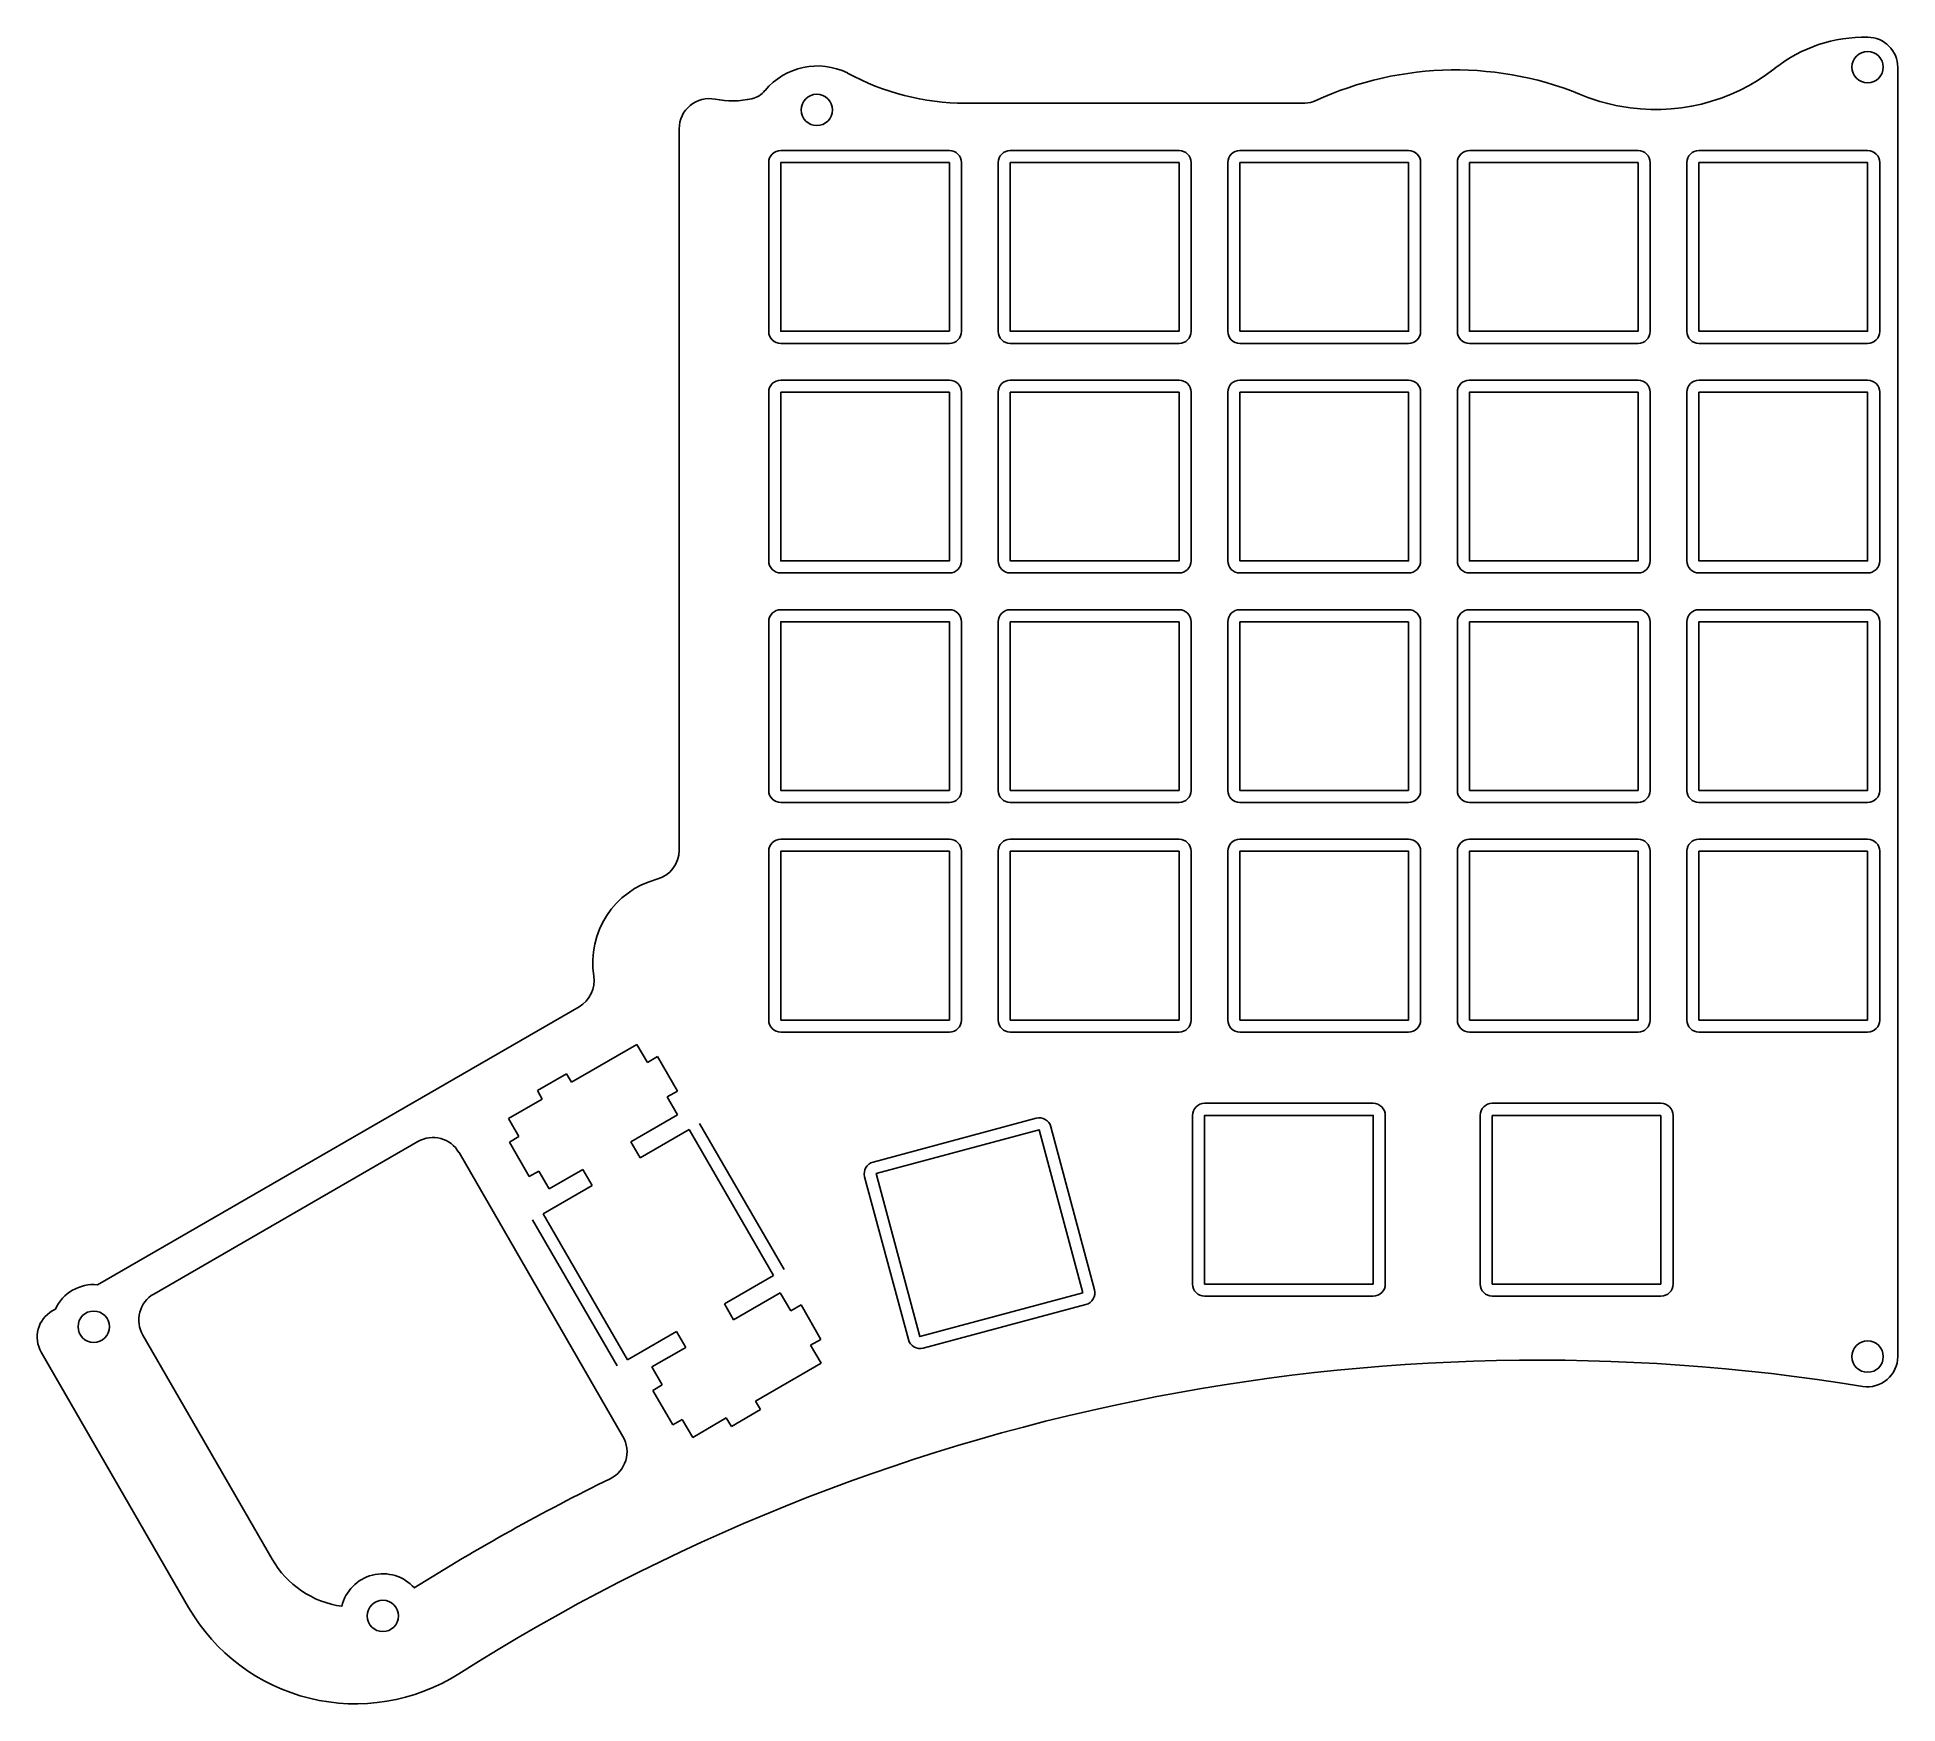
# Model space of a CAD drawing. Header units: millimetres. Extents: x -29 to 126, y -7 to 131.
import ezdxf

# ---------------------------------------------------------------- set-up
doc = ezdxf.new("R2010")
doc.units = ezdxf.units.MM
doc.layers.add('livello 10', color=18, linetype='Continuous', lineweight=25, true_color=0x000000)

msp = doc.modelspace()

# ---------------------------------------------------------------- linework, layer by layer
at = {"layer": 'livello 10'}
for p, q in [((24.59, 123.41), (24.59, 63.55)), ((16.28, 50.55), (-23.67, 27.48)), ((2.9, 39.36), (-19.01, 26.71)), ((19.92, 14.88), (6.32, 38.45)), ((-27.18, 25.46), (-27.44, 25.31)), ((-16.12, 0.71), (-28.35, 21.9))]:
    msp.add_line(p, q, dxfattribs=at)
at = {"layer": 'livello 10', "flags": 128}
for points in [[(125.72, 128.5), (125.72, 21.52)], [(48.32, 125.54), (76.54, 125.54)], [(33.29, 28.75), (26.29, 40.87)], [(12.43, 32.87), (19.43, 20.75)], [(-9.19, 4.71), (-19.92, 23.3)]]:
    msp.add_lwpolyline(points, dxfattribs=at)
for points in [[(48.02, 106.6, -0.414214), (47.02, 105.6), (33.02, 105.6, -0.414214), (32.02, 106.6), (32.02, 120.6, -0.414214), (33.02, 121.6), (47.02, 121.6, -0.414214), (48.02, 120.6)], [(51.07, 120.6, -0.414214), (52.07, 121.6), (66.07, 121.6, -0.414214), (67.07, 120.6), (67.07, 106.6, -0.414214), (66.07, 105.6), (52.07, 105.6, -0.414214), (51.07, 106.6)], [(71.12, 105.6, -0.414214), (70.12, 106.6), (70.12, 120.6, -0.414214), (71.12, 121.6), (85.12, 121.6, -0.414214), (86.12, 120.6), (86.12, 106.6, -0.414214), (85.12, 105.6)], [(89.17, 120.6, -0.414214), (90.17, 121.6), (104.17, 121.6, -0.414214), (105.17, 120.6), (105.17, 106.6, -0.414214), (104.17, 105.6), (90.17, 105.6, -0.414214), (89.17, 106.6)], [(124.22, 120.6, -0.000025), (124.22, 120.6), (124.22, 106.6, -0.414214), (123.22, 105.6), (123.22, 105.6), (109.22, 105.6), (109.22, 105.6, -0.414214), (108.22, 106.6), (108.22, 120.6, -0.414209), (109.22, 121.6), (109.22, 121.6), (123.22, 121.6), (123.22, 121.6, -0.414247)], [(32.02, 101.55), (32.02, 101.55, -0.414218), (33.02, 102.55), (47.02, 102.55, -0.414209), (48.02, 101.55), (48.02, 87.55, -0.414214), (47.02, 86.55), (33.02, 86.55, -0.414214), (32.02, 87.55)], [(52.07, 86.55, -0.414214), (51.07, 87.55), (51.07, 101.55, -0.414214), (52.07, 102.55), (66.07, 102.55, -0.414214), (67.07, 101.55), (67.07, 87.55, -0.414214), (66.07, 86.55)], [(71.12, 86.55, -0.414214), (70.12, 87.55), (70.12, 101.55, -0.414214), (71.12, 102.55), (85.12, 102.55, -0.414214), (86.12, 101.55), (86.12, 87.55, -0.414214), (85.12, 86.55)], [(105.17, 101.55, -0.000025), (105.17, 101.55), (105.17, 87.55, -0.414214), (104.17, 86.55), (104.17, 86.55), (90.17, 86.55), (90.17, 86.55, -0.414214), (89.17, 87.55), (89.17, 101.55, -0.414209), (90.17, 102.55), (90.17, 102.55), (104.17, 102.55), (104.17, 102.55, -0.414247)], [(124.22, 101.55, -0.000025), (124.22, 101.55), (124.22, 87.55, -0.414214), (123.22, 86.55), (123.22, 86.55), (109.22, 86.55), (109.22, 86.55, -0.414214), (108.22, 87.55), (108.22, 101.55, -0.414209), (109.22, 102.55), (109.22, 102.55), (123.22, 102.55), (123.22, 102.55, -0.414247)], [(33.02, 67.5, -0.414214), (32.02, 68.5), (32.02, 82.5, -0.414214), (33.02, 83.5), (47.02, 83.5, -0.414214), (48.02, 82.5), (48.02, 68.5, -0.414214), (47.02, 67.5)], [(52.07, 67.5, -0.414214), (51.07, 68.5), (51.07, 82.5, -0.414214), (52.07, 83.5), (66.07, 83.5, -0.414214), (67.07, 82.5), (67.07, 68.5, -0.414214), (66.07, 67.5)], [(71.12, 67.5, -0.414214), (70.12, 68.5), (70.12, 82.5, -0.414214), (71.12, 83.5), (85.12, 83.5, -0.414214), (86.12, 82.5), (86.12, 68.5, -0.414214), (85.12, 67.5)], [(90.17, 67.5, -0.414214), (89.17, 68.5), (89.17, 82.5, -0.414214), (90.17, 83.5), (104.17, 83.5, -0.414214), (105.17, 82.5), (105.17, 68.5, -0.414214), (104.17, 67.5)], [(109.22, 83.5), (123.22, 83.5), (123.22, 83.5, -0.414214), (124.22, 82.5), (124.22, 68.5, -0.414214), (123.22, 67.5), (123.22, 67.5), (109.22, 67.5), (109.22, 67.5, -0.414214), (108.22, 68.5), (108.22, 82.5, -0.414214), (109.22, 83.5)], [(33.02, 48.45, -0.414214), (32.02, 49.45), (32.02, 63.45, -0.414214), (33.02, 64.45), (47.02, 64.45, -0.414214), (48.02, 63.45), (48.02, 49.45, -0.414214), (47.02, 48.45)], [(67.07, 63.45, -0.000025), (67.07, 63.45), (67.07, 49.45, -0.414214), (66.07, 48.45), (66.07, 48.45), (52.07, 48.45), (52.07, 48.45, -0.414214), (51.07, 49.45), (51.07, 63.45, -0.414209), (52.07, 64.45), (52.07, 64.45), (66.07, 64.45), (66.07, 64.45, -0.414247)], [(70.12, 63.45, -0.414214), (71.12, 64.45), (85.12, 64.45, -0.414214), (86.12, 63.45), (86.12, 49.45, -0.414214), (85.12, 48.45), (71.12, 48.45, -0.414214), (70.12, 49.45)], [(90.17, 48.45, -0.414214), (89.17, 49.45), (89.17, 63.45, -0.414214), (90.17, 64.45), (104.17, 64.45, -0.414214), (105.17, 63.45), (105.17, 49.45, -0.414214), (104.17, 48.45)], [(124.22, 63.45, -0.000025), (124.22, 63.45), (124.22, 49.45, -0.414214), (123.22, 48.45), (123.22, 48.45), (109.22, 48.45), (109.22, 48.45, -0.414214), (108.22, 49.45), (108.22, 63.45, -0.414209), (109.22, 64.45), (109.22, 64.45), (123.22, 64.45), (123.22, 64.45, -0.414247)], [(83.19, 27.54, -0.414214), (82.19, 26.54), (68.19, 26.54, -0.414214), (67.19, 27.54), (67.19, 41.54, -0.414214), (68.19, 42.54), (82.19, 42.54, -0.414214), (83.19, 41.54)], [(107.07, 41.54, -0.000025), (107.07, 41.54), (107.07, 27.54, -0.414214), (106.07, 26.54), (106.07, 26.54), (92.07, 26.54), (92.07, 26.54, -0.414214), (91.07, 27.54), (91.07, 41.54, -0.414209), (92.07, 42.54), (92.07, 42.54), (106.07, 42.54), (106.07, 42.54, -0.414247)], [(59.06, 27.07, -0.414214), (58.35, 25.84), (44.83, 22.22, -0.414215), (43.61, 22.93), (39.98, 36.45, -0.414212), (40.69, 37.67), (54.21, 41.3, -0.414213), (55.44, 40.59)]]:
    msp.add_lwpolyline(points, format="xyb", close=True, dxfattribs=at)
at = {"layer": 'livello 10', "color": 6, "true_color": 0xff00ff, "flags": 128}
for points in [[(47.02, 106.6), (33.02, 106.6), (33.02, 120.6), (47.02, 120.6), (47.02, 106.6)], [(52.07, 120.6), (66.07, 120.6), (66.07, 106.6), (52.07, 106.6), (52.07, 120.6)], [(71.12, 106.6), (71.12, 120.6), (85.12, 120.6), (85.12, 106.6), (71.12, 106.6)], [(90.17, 120.6), (104.17, 120.6), (104.17, 106.6), (90.17, 106.6), (90.17, 120.6)], [(109.22, 120.6), (109.22, 106.6), (123.22, 106.6), (123.22, 120.6), (109.22, 120.6), (123.22, 120.6), (123.22, 106.6), (109.22, 106.6), (109.22, 120.6)], [(33.02, 101.55), (47.02, 101.55), (47.02, 87.55), (33.02, 87.55), (33.02, 101.55)], [(66.07, 101.55), (52.07, 101.55), (66.07, 101.55), (66.07, 87.55), (52.07, 87.55), (52.07, 101.55)], [(71.12, 87.55), (71.12, 101.55), (85.12, 101.55), (85.12, 87.55), (71.12, 87.55)], [(71.12, 101.55), (85.12, 101.55)], [(104.17, 101.55), (90.17, 101.55), (104.17, 101.55), (104.17, 87.55), (90.17, 87.55), (90.17, 101.55)], [(123.22, 101.55), (123.22, 87.55), (109.22, 87.55), (109.22, 101.55), (123.22, 101.55), (109.22, 101.55), (123.22, 101.55), (123.22, 87.55), (109.22, 87.55), (109.22, 101.55)], [(47.02, 82.5), (33.02, 82.5), (47.02, 82.5), (47.02, 68.5), (33.02, 68.5), (33.02, 82.5)], [(52.07, 82.5), (66.07, 82.5)], [(52.07, 68.5), (52.07, 82.5)], [(66.07, 82.5), (66.07, 68.5)], [(71.12, 82.5), (85.12, 82.5)], [(71.12, 68.5), (71.12, 82.5)], [(85.12, 82.5), (85.12, 68.5)], [(90.17, 82.5), (104.17, 82.5)], [(90.17, 68.5), (90.17, 82.5)], [(104.17, 82.5), (104.17, 68.5)], [(109.22, 82.5), (123.22, 82.5), (123.22, 68.5), (109.22, 68.5), (109.22, 82.5), (123.22, 82.5), (123.22, 68.5), (109.22, 68.5), (109.22, 82.5), (123.22, 82.5)], [(66.07, 68.5), (52.07, 68.5)], [(85.12, 68.5), (71.12, 68.5)], [(104.17, 68.5), (90.17, 68.5)], [(33.02, 63.45), (47.02, 63.45)], [(33.02, 49.45), (33.02, 63.45), (47.02, 63.45), (47.02, 49.45), (33.02, 49.45)], [(52.07, 63.45), (66.07, 63.45)], [(52.07, 63.45), (66.07, 63.45)], [(52.07, 49.45), (52.07, 63.45)], [(66.07, 63.45), (66.07, 49.45)], [(71.12, 63.45), (85.12, 63.45)], [(71.12, 63.45), (85.12, 63.45), (85.12, 49.45), (71.12, 49.45), (71.12, 63.45)], [(90.17, 63.45), (104.17, 63.45)], [(90.17, 49.45), (90.17, 63.45), (104.17, 63.45), (104.17, 49.45), (90.17, 49.45)], [(109.22, 63.45), (123.22, 63.45)], [(109.22, 49.45), (109.22, 63.45)], [(109.22, 63.45), (123.22, 63.45)], [(123.22, 63.45), (123.22, 49.45)], [(66.07, 49.45), (52.07, 49.45)], [(123.22, 49.45), (109.22, 49.45)], [(21.08, 47.43), (15.65, 44.29)], [(21.95, 45.93), (21.08, 47.43)], [(22.8, 46.42), (21.95, 45.93)], [(24.45, 43.56), (22.8, 46.42)], [(15.24, 45), (12.82, 43.6)], [(15.65, 44.29), (15.24, 45)], [(12.82, 43.6), (13.23, 42.89)], [(23.6, 43.07), (24.45, 43.56)], [(13.23, 42.89), (10.43, 41.27)], [(24.46, 41.58), (23.6, 43.07)], [(10.43, 41.27), (11.29, 39.78)], [(20.59, 39.34), (24.46, 41.58)], [(25.42, 40.37), (21.35, 38.02)], [(32.42, 28.25), (25.42, 40.37)], [(58.1, 26.81), (44.57, 23.19), (40.95, 36.71), (54.47, 40.33), (58.1, 26.81)], [(82.19, 27.54), (68.19, 27.54), (68.19, 41.54), (82.19, 41.54), (82.19, 27.54)], [(92.07, 27.54), (92.07, 41.54)], [(92.07, 41.54), (106.07, 41.54)], [(106.07, 41.54), (106.07, 27.54)], [(11.29, 39.78), (10.5, 39.32)], [(10.5, 39.32), (12.15, 36.46)], [(21.35, 38.02), (20.59, 39.34)], [(12.15, 36.46), (12.94, 36.92)], [(12.94, 36.92), (13.81, 35.43)], [(17.37, 35.72), (13.3, 33.37)], [(13.81, 35.43), (16.6, 37.04)], [(16.6, 37.04), (17.37, 35.72)], [(13.3, 33.37), (20.3, 21.25)], [(28.35, 25.9), (32.42, 28.25)], [(32.98, 26.81), (29.11, 24.58)], [(33.85, 25.32), (32.98, 26.81)], [(106.07, 27.54), (92.07, 27.54)], [(29.11, 24.58), (28.35, 25.9)], [(34.7, 25.81), (33.85, 25.32)], [(36.35, 22.95), (34.7, 25.81)], [(20.3, 21.25), (24.37, 23.6)], [(24.37, 23.6), (25.13, 22.28)], [(25.13, 22.28), (22.33, 20.66)], [(35.5, 22.46), (36.35, 22.95)], [(36.36, 20.97), (35.5, 22.46)], [(22.33, 20.66), (23.19, 19.17)], [(30.93, 17.83), (36.36, 20.97)], [(23.19, 19.17), (22.4, 18.71)], [(22.4, 18.71), (24.05, 15.85)], [(28.92, 15.72), (31.34, 17.12)], [(31.34, 17.12), (30.93, 17.83)], [(24.05, 15.85), (24.84, 16.31)], [(24.84, 16.31), (25.71, 14.82)], [(25.71, 14.82), (28.5, 16.43)], [(28.5, 16.43), (28.92, 15.72)]]:
    msp.add_lwpolyline(points, dxfattribs=at)
at = {"layer": 'livello 10', "flags": 128}
msp.add_lwpolyline([(-9.19, 4.71, 0.229872), (-3.41, 0.8)], format="xyb", dxfattribs=at)
at = {"layer": 'livello 10'}
for centre in [(123.22, 128.52), (36.01, 124.97), (-24, 24), (123.22, 21.52), (0, 0)]:
    msp.add_circle(centre, 1.3, dxfattribs=at)
for centre, radius, start, end in [((122.91, 119.09), 11.91, 88.4954, 128.2824), ((123.22, 128.5), 2.5, 0, 90), ((36.06, 122.98), 5.64, 63.7318, 140.393), ((89, 100.75), 27.54, 66.46, 114.9491), ((105.62, 141), 16, 259.324, 308.2824), ((48.32, 145.8), 20.27, 241.2186, 270), ((27.09, 123.41), 2.5, 78.7536, 180), ((29, 133), 7.28, 258.7536, 282.8183), ((30.17, 127.85), 2, 282.8183, 320.393), ((76.54, 127.54), 2, 270, 294.9491), ((105.87, 142.34), 17.36, 250.2469, 259.324), ((22.09, 63.55), 2.5, 284.9712, 0), ((24.59, 54.2), 7.18, 104.9712, 188.7974), ((15.03, 52.72), 2.5, 300, 8.7974), ((4.15, 37.2), 2.5, 30, 120), ((-24, 24), 3.5, 84.6395, 155.3606), ((-17.76, 24.55), 2.5, 120, 210), ((-26.19, 23.15), 2.5, 120, 210), ((95.9, -145.99), 167.22, 80.7354, 122.3968), ((123.22, 21.52), 2.5, 260.7354, 0), ((17.76, 13.63), 2.5, 296.0837, 30), ((95.9, -145.99), 175.22, 116.0837, 122.1687), ((0, 0), 3.5, 41.7621, 166.8591), ((-2.27, 8.71), 16, 210, 302.3968)]:
    msp.add_arc(centre, radius, start, end, dxfattribs=at)

doc.saveas('drawing.dxf')
